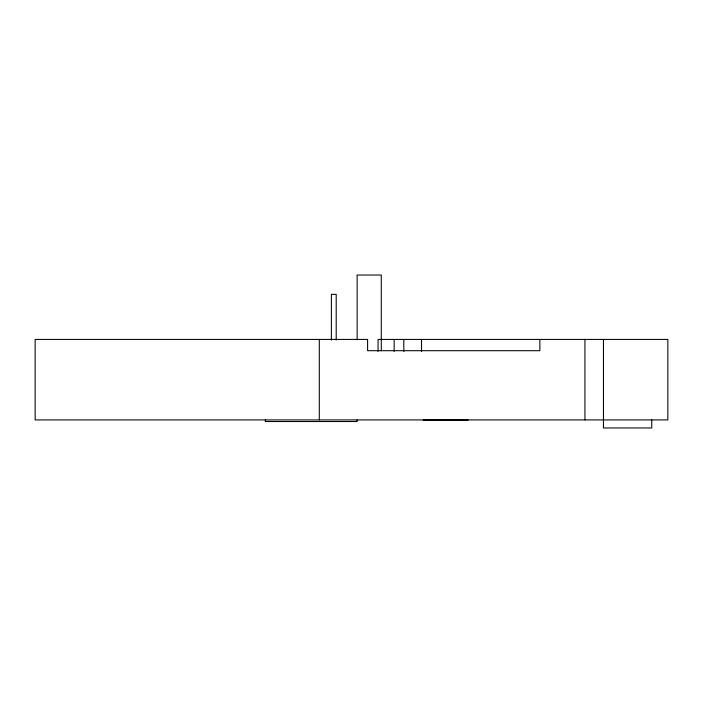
<?xml version="1.0" encoding="UTF-8"?>
<svg xmlns="http://www.w3.org/2000/svg" width="703" height="703" viewBox="0 0 703 703"><rect width="100%" height="100%" fill="white"/><g stroke="black" fill="none" stroke-linecap="round" stroke-linejoin="round"><path stroke-width="1.05" d="M423.144 420.043L468.216 420.043M651.751 419.919L651.751 427.969L603.455 427.969L603.455 339.426M584.94 339.426L584.94 419.919M539.86 339.426L539.86 350.692L367.599 350.692L367.599 339.426L35.15 339.426L35.15 419.919L667.85 419.919L667.85 339.426L378.065 339.426L378.065 351.395M421.528 339.426L421.528 351.395M403.821 339.426L403.821 351.474M394.163 339.426L394.163 351.474M381.281 350.771L381.281 275.031L357.133 275.031L357.133 339.795M357.133 419.919L357.133 421.528L265.365 421.528L265.365 419.919M336.21 340.059L336.21 294.346L331.377 294.346L331.377 340.059M319.303 339.426L319.303 419.919"/></g></svg>
